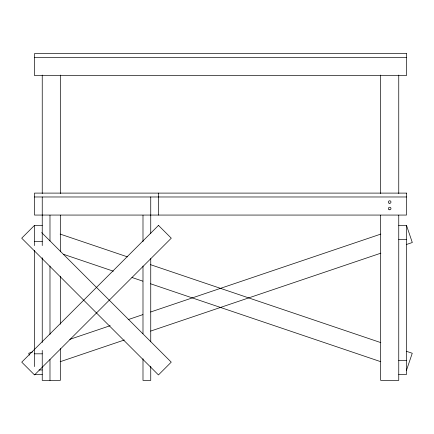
<?xml version="1.0" encoding="UTF-8"?>
<svg xmlns="http://www.w3.org/2000/svg" width="434" height="434" viewBox="0 0 434 434"><rect width="100%" height="100%" fill="white"/><g stroke="black" fill="none" stroke-linecap="round" stroke-linejoin="round"><path stroke-width="0.65" d="M406.452 370.392L412.251 353.26L406.479 351.307M42.239 225.398L34.487 225.398L21.7 238.185L158.453 374.933L171.24 362.146L41.659 232.57M32.588 351.958L28.736 353.26L29.382 355.164M69.787 339.366L110.193 325.69M128.149 319.614L142.9 314.623M150.598 312.013L380.846 234.078M60.19 361.706L124.325 340.001M150.625 331.099L380.873 253.163M406.528 244.478L412.3 242.525L406.501 225.398L398.754 225.398M34.487 57.472L406.501 57.472M34.487 196.976L406.501 196.976M398.754 239.449L406.501 239.449M34.487 241.537L42.239 241.537M34.487 353.819L42.239 353.819M398.754 360.426L406.501 360.426M39.006 369.958L42.239 369.958M34.487 374.477L42.239 374.477M398.754 374.477L406.501 374.477L406.501 225.398M60.142 234.078L127.487 256.874M150.576 264.691L380.824 342.627M63.321 254.248L113.35 271.179M131.947 277.478L142.851 281.167M150.549 283.771L380.797 361.706M398.754 75.077L398.754 193.548M398.754 215.215L398.754 380.401L380.667 380.401L380.667 215.215M380.667 75.077L380.667 193.548M158.491 193.103L158.491 215.063M150.744 196.976L150.744 215.063M150.744 215.253L150.744 233.53M150.744 258.572L150.744 341.824M150.744 366.188L150.744 380.401L142.992 380.401L142.992 358.744M142.992 215.253L142.992 241.651M142.992 266.015L142.992 333.703M60.321 75.077L60.321 193.548M60.321 215.215L60.321 251.801M60.321 276.17L60.321 324.225M60.321 348.583L60.321 380.401L42.239 380.401L42.239 350.439M49.986 215.253L49.986 240.973M49.986 266.015L49.986 334.375M49.986 359.423L49.986 380.401M42.239 75.077L42.239 193.548M42.239 196.976L42.239 215.063M42.239 215.215L42.239 245.595M42.239 257.758L42.239 342.497M34.487 225.398L34.487 245.595M34.487 250.25L34.487 366.594M158.491 225.398L21.738 362.146L34.53 374.933L171.278 238.185L158.491 225.398M406.501 53.599L34.487 53.599L34.487 75.559L406.501 75.559L406.501 53.599M406.501 193.103L34.487 193.103L34.487 215.063L406.501 215.063L406.501 193.103M389.038 209.633A1.291 1.291 0 0 0 390.974 208.515A1.291 1.291 0 0 0 389.038 207.398A1.291 1.291 0 0 0 389.038 209.633M389.038 203.177A1.291 1.291 0 0 0 390.974 202.06A1.291 1.291 0 0 0 389.038 200.937A1.291 1.291 0 0 0 389.038 203.177"/></g></svg>
